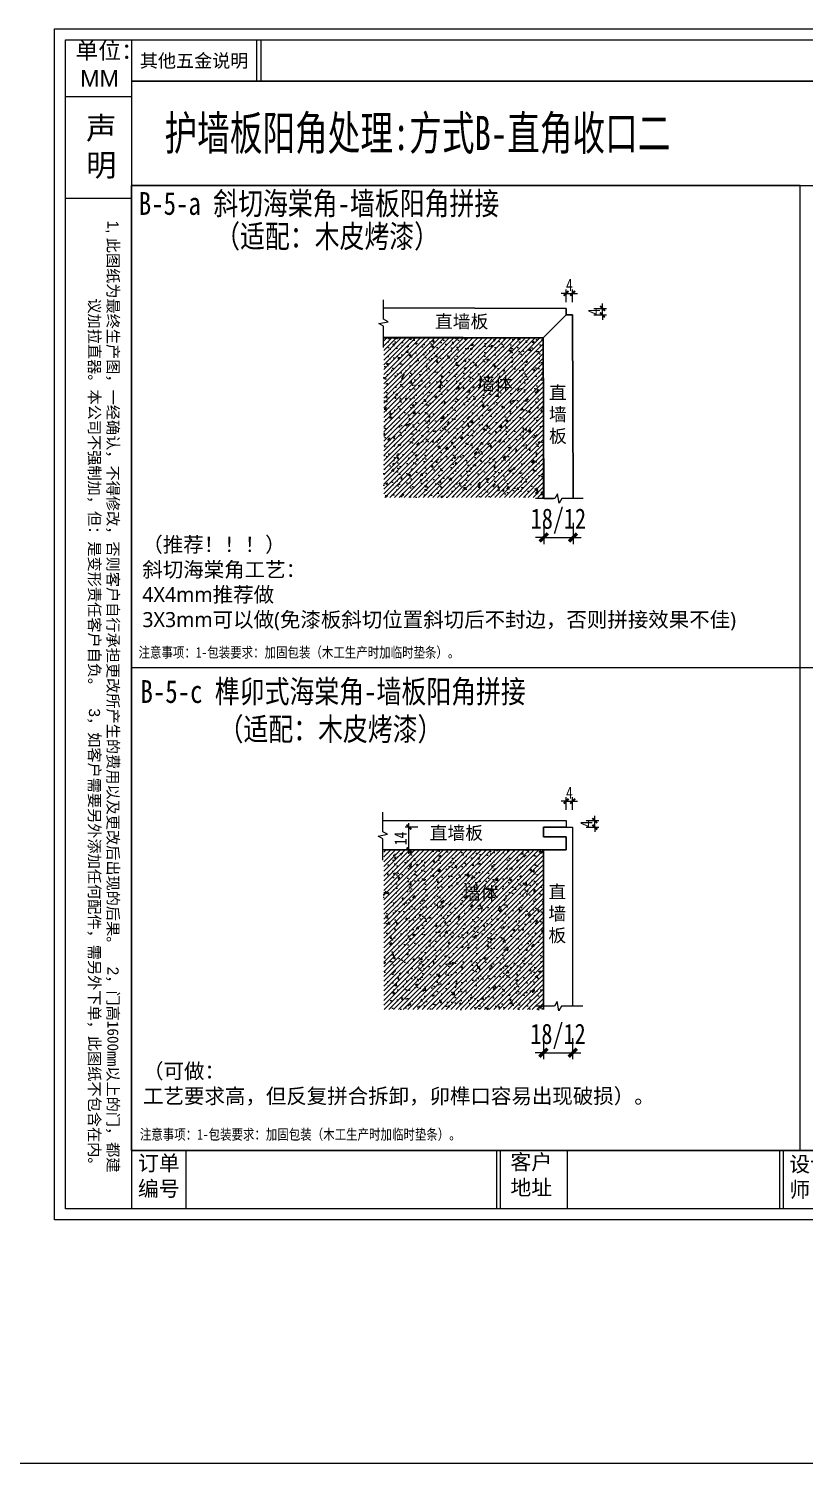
# Model space of a CAD drawing. Header units: millimetres. Extents: x 4862 to 20554, y 7569 to 11262.
# Drawn here: x 10076 to 10553, y 7569 to 8450 of the extents above; entities that cross this region are included whole.
import ezdxf

# ---------------------------------------------------------------- set-up
doc = ezdxf.new("R2010")
doc.units = ezdxf.units.MM
doc.layers.add('.', color=7, linetype='Continuous')
doc.layers.add('0 @ 1', color=7, linetype='Continuous')
doc.styles.get("Standard").update_dxf_attribs({"font": 'arial.ttf'})
doc.styles.add('宋体', font='SimSun.ttf')
doc.styles.add('家具尺寸文字', font='SimSun.ttf', dxfattribs={"width": 0.8})
doc.styles.add('黑石雅黑', font='Microsoft YaHei.ttf')
doc.dimstyles.new('副本 (2) 固装比例3', dxfattribs={"dimscale": 3, "dimtxt": 2.5, "dimasz": 1, "dimexe": 0.8, "dimexo": 1.2, "dimgap": 0.5, "dimtad": 1, "dimdec": 0, "dimdsep": 46, "dimtxsty": '家具尺寸文字', "dimblk": 'ARCHTICK', "dimcen": 0, "dimdle": 0.8, "dimclrd": 8, "dimclre": 8, "dimclrt": 2, "dimadec": 1, "dimazin": 2, "dimtfac": 1, "dimtdec": 0, "dimtix": 1, "dimtmove": 2, "dimatfit": 2, "dimfxl": 0, "dimtolj": 1, "dimtzin": 0, "dimarcsym": 0})
doc.dimstyles.new('副本 固装比例5', dxfattribs={"dimscale": 5, "dimtxt": 2.5, "dimasz": 1, "dimexe": 0.8, "dimexo": 1.2, "dimgap": 0.5, "dimtad": 1, "dimdec": 0, "dimdsep": 46, "dimtxsty": '家具尺寸文字', "dimblk": 'ARCHTICK', "dimcen": 0, "dimdle": 0.8, "dimclrd": 8, "dimclre": 8, "dimclrt": 2, "dimadec": 1, "dimazin": 2, "dimtfac": 1, "dimtdec": 0, "dimtix": 1, "dimtmove": 2, "dimatfit": 2, "dimfxl": 0, "dimtolj": 1, "dimtzin": 0, "dimarcsym": 0})
pattern_1 = [(45, (-85207.6193, 79105.2613), (-2.24506403, 2.24506403), [])]

# ---------------------------------------------------------------- blocks, each defined once
blk = doc.blocks.new('A$C398a0407')
for p, q in [((443.2, 6784), (443.2, 64)), ((1163.2, 6546.9), (1163.2, 6784)), ((1189.6, 6546.9), (1189.6, 6784)), ((443.2, 6546.9), (8134, 6546.9)), ((443.2, 399), (9568, 399)), ((756.5, 399), (756.5, 64)), ((2542.3, 399), (2542.3, 64)), ((2562.3, 399), (2562.3, 64)), ((2948.7, 399), (2948.7, 64)), ((4169.9, 399), (4169.9, 64)), ((4189.9, 399), (4189.9, 64))]:
    blk.add_line(p, q)
at = {"color": 8}
for p, q in [((64, 6457.7), (443.2, 6457.7)), ((64, 5874.2), (443.2, 5874.2))]:
    blk.add_line(p, q, dxfattribs=at)
for points in [[(9632, 0), (0, 0), (0, 6848), (9632, 6848)], [(9568, 64), (64, 64), (64, 6784), (9568, 6784)]]:
    blk.add_lwpolyline(points, close=True)
at = {"color": 8, "insert": (368.9, 272.3), "char_height": 64, "width": 5497.15, "attachment_point": 3, "rotation": 270}
blk.add_mtext('1, {\\fSimSun|b0|i0|c134|p2;此图纸为最终生产图，一经确认，不得修改，否则客户自行承担更改所产生的费用以及更改后出现的后果。  }2{\\fSimSun|b0|i0|c134|p2;，门高1600mm以上的门，都建议加拉直器。本公司不强制加，但：是变形责任客户自负。  }3{\\fSimSun|b0|i0|c134|p2;，如客户需要另外添加任何配件，需另外下单，此图纸不包含在内。}', dxfattribs=at)
at = {"color": 8, "char_height": 88, "attachment_point": 1, "style": '宋体'}
for s, insert in [('订单\\P编号', (479.9, 370.6)), ('客户\\P地址', (2621.8, 377)), ('设计\\P师', (4225.5, 364.6))]:
    blk.add_mtext_dynamic_manual_height_columns(s, width=596.489, gutter_width=12.5, heights=[0], dxfattribs=dict(at, insert=insert))
at = {"layer": '0 @ 1', "color": 8, "attachment_point": 1}
for s, insert, char_height, width in [('\\pi13.703;单位：\\P\\pi40.286;MM', (107.3, 6770.1), 96, 391.163), ('{\\fSimSun|b0|i0|c134|p2;其他五金说明}', (490.9, 6701.9), 76.325, 737.994), ('声明', (182.3, 6340), 127.53, 194.038)]:
    blk.add_mtext(s, dxfattribs=dict(at, insert=insert, char_height=char_height, width=width))
blk = doc.blocks.new('A$Cee8460c4')
at = {"layer": '.'}
h = blk.add_hatch(dxfattribs=at)
h.set_pattern_fill('ANSI31', color=8)
h.set_pattern_definition(pattern_1)
h.paths.add_polyline_path([(0, 150), (150, 150), (150, 0), (0, 0)])
h = blk.add_hatch(dxfattribs=at)
h.set_pattern_fill('AR-CONC', color=8, scale=0.1)
h.set_pattern_definition([(50, (-85207.62, 79105.261), (18.2184669, -1.5939086), [1.905, -20.955]), (355, (-85207.62, 79105.261), (-3.524342, 19.1056845), [1.524, -16.7640584]), (100.451445, (-85206.101, 79105.128), (14.6941247, 17.5117752), [1.619001, -17.8090245]), (46.1842, (-85207.62, 79110.341), (27.107904, -4.204233), [2.8575, -31.4325]), (96.635558, (-85205.36, 79109.99), (23.7404134, 24.7426125), [2.428502, -26.713561]), (351.18415, (-85207.62, 79110.34), (23.7404134, 24.7426125), [2.285997, -25.145973]), (21, (-85205.08, 79109.071), (15.1614391, -10.2265198), [1.905, -20.955]), (326, (-85205.08, 79109.071), (6.1802028, 18.4187966), [1.524, -16.764]), (71.451445, (-85203.816, 79108.219), (21.341642, 8.192277), [1.619001, -17.8089938]), (37.5, (-85207.619, 79105.261), (0.30886033, 8.4555039), [0, -16.5608, 0, -17.018, 0, -16.8275]), (7.5, (-85207.619, 79105.261), (6.68196625, 10.0180575), [0, -9.7028, 0, -16.1798, 0, -6.4135]), (327.5, (-85213.2835, 79105.261), (13.5590595, -0.5728744), [0, -6.35, 0, -19.812, 0, -26.289]), (317.5, (-85215.823, 79105.261), (14.8129181, 2.5426491), [0, -8.255, 0, -13.1572, 0, -18.669])])
h.paths.add_polyline_path([(0, 150), (150, 150), (150, 0), (0, 0)])
h = blk.add_hatch(dxfattribs=at)
h.set_pattern_fill('ANSI31', color=8)
h.set_pattern_definition(pattern_1)
h.paths.add_polyline_path([(0, 150), (150, 150), (150, 0), (0, 0)])
h = blk.add_hatch(dxfattribs=at)
h.set_pattern_fill('AR-CONC', color=8, scale=0.1)
h.set_pattern_definition([(50, (-85207.62, 79105.261), (18.2184669, -1.5939086), [1.905, -20.955]), (355, (-85207.62, 79105.261), (-3.524342, 19.1056845), [1.524, -16.7640584]), (100.451445, (-85206.101, 79105.128), (14.6941247, 17.5117752), [1.619001, -17.8090245]), (46.1842, (-85207.62, 79110.341), (27.107904, -4.204233), [2.8575, -31.4325]), (96.635558, (-85205.36, 79109.99), (23.7404134, 24.7426125), [2.428502, -26.713561]), (351.18415, (-85207.62, 79110.34), (23.7404134, 24.7426125), [2.285997, -25.145973]), (21, (-85205.08, 79109.071), (15.1614391, -10.2265198), [1.905, -20.955]), (326, (-85205.08, 79109.071), (6.1802028, 18.4187966), [1.524, -16.764]), (71.451445, (-85203.816, 79108.219), (21.341642, 8.192277), [1.619001, -17.8089938]), (37.5, (-85207.619, 79105.261), (0.30886033, 8.4555039), [0, -16.5608, 0, -17.018, 0, -16.8275]), (7.5, (-85207.619, 79105.261), (6.68196625, 10.0180575), [0, -9.7028, 0, -16.1798, 0, -6.4135]), (327.5, (-85213.2835, 79105.261), (13.5590595, -0.5728744), [0, -6.35, 0, -19.812, 0, -26.289]), (317.5, (-85215.823, 79105.261), (14.8129181, 2.5426491), [0, -8.255, 0, -13.1572, 0, -18.669])])
h.paths.add_polyline_path([(0, 150), (150, 150), (150, 0), (0, 0)])
at = {"layer": '.', "color": 8}
for p, q in [((0, 150), (150, 150)), ((150, 150), (150, 0))]:
    blk.add_line(p, q, dxfattribs=at)
blk = doc.blocks.new('_ArchTick')
at = {"color": 0, "linetype": 'ByBlock', "const_width": 0.4}
blk.add_lwpolyline([(-0.5, -0.5), (0.5, 0.5)], dxfattribs=at)
blk = doc.blocks.new('*D246')
at = {"color": 8, "lineweight": -2, "transparency": 16777216}
for p, q in [((10392.72, 8146.88), (10392.72, 8133.88)), ((10410.72, 8146.88), (10410.72, 8133.88)), ((10392.72, 8137.88), (10387.72, 8137.88)), ((10392.72, 8137.88), (10410.72, 8137.88)), ((10410.72, 8137.88), (10415.72, 8137.88))]:
    blk.add_line(p, q, dxfattribs=at)
at = {"layer": 'Defpoints', "color": 0, "transparency": 16777216}
for p in [(10392.72, 8161.79), (10410.72, 8161.79), (10410.72, 8137.88)]:
    blk.add_point(p, dxfattribs=at)
at = {"color": 8, "lineweight": -2, "transparency": 16777216, "xscale": 5, "yscale": 5, "zscale": 5}
blk.add_blockref('_ArchTick', (10392.72, 8137.88), dxfattribs=at)
at = {"color": 8, "lineweight": -2, "transparency": 16777216, "xscale": 5, "yscale": 5, "zscale": 5, "rotation": 180}
blk.add_blockref('_ArchTick', (10410.72, 8137.88), dxfattribs=at)
at = {"color": 2, "transparency": 16777216, "insert": (10401.72, 8147.99), "char_height": 12.5, "width": 11.8436, "attachment_point": 5, "style": '家具尺寸文字'}
blk.add_mtext('\\A1;18/12', dxfattribs=at)
blk = doc.blocks.new('*D247')
at = {"color": 8, "lineweight": -2, "transparency": 16777216}
for p, q in [((10428.83, 8278.6), (10428.83, 8281.6)), ((10423.43, 8278.6), (10431.23, 8278.6)), ((10423.43, 8274.58), (10431.23, 8274.58)), ((10428.83, 8274.58), (10428.83, 8278.6)), ((10428.83, 8274.58), (10428.83, 8271.58))]:
    blk.add_line(p, q, dxfattribs=at)
at = {"layer": 'Defpoints', "color": 0, "transparency": 16777216}
for p in [(10410.43, 8278.6), (10410.44, 8274.58), (10428.83, 8278.6)]:
    blk.add_point(p, dxfattribs=at)
at = {"color": 8, "lineweight": -2, "transparency": 16777216, "xscale": 3, "yscale": 3, "zscale": 3}
for p, rotation in [((10428.83, 8278.6), 270), ((10428.83, 8274.58), 90)]:
    blk.add_blockref('_ArchTick', p, dxfattribs=dict(at, rotation=rotation))
at = {"color": 2, "transparency": 16777216, "insert": (10423.58, 8276.59), "char_height": 7.5, "attachment_point": 5, "rotation": 90, "style": '家具尺寸文字'}
blk.add_mtext('\\A1;4', dxfattribs=at)
blk = doc.blocks.new('*D248')
at = {"color": 8, "lineweight": -2, "transparency": 16777216}
for p, q in [((10406.44, 8282.43), (10406.44, 8290.23)), ((10410.46, 8282.43), (10410.46, 8290.23)), ((10406.44, 8287.83), (10403.44, 8287.83)), ((10406.44, 8287.83), (10410.46, 8287.83)), ((10410.46, 8287.83), (10413.46, 8287.83))]:
    blk.add_line(p, q, dxfattribs=at)
at = {"layer": 'Defpoints', "color": 0, "transparency": 16777216}
for p in [(10410.46, 8287.83), (10406.44, 8278.58), (10410.46, 8278.57)]:
    blk.add_point(p, dxfattribs=at)
at = {"color": 8, "lineweight": -2, "transparency": 16777216, "xscale": 3, "yscale": 3, "zscale": 3}
blk.add_blockref('_ArchTick', (10406.44, 8287.83), dxfattribs=at)
at = {"color": 8, "lineweight": -2, "transparency": 16777216, "xscale": 3, "yscale": 3, "zscale": 3, "rotation": 180}
blk.add_blockref('_ArchTick', (10410.46, 8287.83), dxfattribs=at)
at = {"color": 2, "transparency": 16777216, "insert": (10408.45, 8293.08), "char_height": 7.5, "attachment_point": 5, "style": '家具尺寸文字'}
blk.add_mtext('\\A1;4', dxfattribs=at)
blk = doc.blocks.new('*D249')
at = {"color": 8, "lineweight": -2, "transparency": 16777216}
for p, q in [((10406.48, 7975.97), (10403.48, 7975.97)), ((10406.48, 7970.57), (10406.48, 7978.37)), ((10406.48, 7975.97), (10410.48, 7975.97)), ((10410.48, 7970.57), (10410.48, 7978.37)), ((10410.48, 7975.97), (10413.48, 7975.97))]:
    blk.add_line(p, q, dxfattribs=at)
at = {"layer": 'Defpoints', "color": 0, "transparency": 16777216}
for p in [(10410.48, 7975.97), (10406.48, 7964.05), (10410.48, 7960.05)]:
    blk.add_point(p, dxfattribs=at)
at = {"color": 8, "lineweight": -2, "transparency": 16777216, "xscale": 3, "yscale": 3, "zscale": 3}
blk.add_blockref('_ArchTick', (10406.48, 7975.97), dxfattribs=at)
at = {"color": 8, "lineweight": -2, "transparency": 16777216, "xscale": 3, "yscale": 3, "zscale": 3, "rotation": 180}
blk.add_blockref('_ArchTick', (10410.48, 7975.97), dxfattribs=at)
at = {"color": 2, "transparency": 16777216, "insert": (10408.48, 7981.22), "char_height": 7.5, "attachment_point": 5, "style": '家具尺寸文字'}
blk.add_mtext('\\A1;4', dxfattribs=at)
blk = doc.blocks.new('*D272')
at = {"color": 8, "lineweight": -2, "transparency": 16777216}
for p, q in [((10315.36, 7960.05), (10307.56, 7960.05)), ((10309.96, 7943.65), (10309.96, 7962.45)), ((10304.56, 7946.05), (10312.36, 7946.05))]:
    blk.add_line(p, q, dxfattribs=at)
at = {"layer": 'Defpoints', "color": 0, "transparency": 16777216}
for p in [(10309.96, 7960.05), (10406.48, 7960.05), (10293.89, 7946.05)]:
    blk.add_point(p, dxfattribs=at)
at = {"color": 8, "lineweight": -2, "transparency": 16777216, "xscale": 3, "yscale": 3, "zscale": 3}
for p, rotation in [((10309.96, 7960.05), 90), ((10309.96, 7946.05), 270)]:
    blk.add_blockref('_ArchTick', p, dxfattribs=dict(at, rotation=rotation))
at = {"color": 2, "transparency": 16777216, "insert": (10304.71, 7953.05), "char_height": 7.5, "attachment_point": 5, "rotation": 90, "style": '家具尺寸文字'}
blk.add_mtext('\\A1;14', dxfattribs=at)
blk = doc.blocks.new('*D250')
at = {"color": 8, "lineweight": -2, "transparency": 16777216}
for p, q in [((10392.48, 7830.47), (10392.48, 7817.47)), ((10410.48, 7830.47), (10410.48, 7817.47)), ((10392.48, 7821.47), (10387.48, 7821.47)), ((10392.48, 7821.47), (10410.48, 7821.47)), ((10410.48, 7821.47), (10415.48, 7821.47))]:
    blk.add_line(p, q, dxfattribs=at)
at = {"layer": 'Defpoints', "color": 0, "transparency": 16777216}
for p in [(10392.48, 7861.79), (10410.48, 7861.79), (10410.48, 7821.47)]:
    blk.add_point(p, dxfattribs=at)
at = {"color": 8, "lineweight": -2, "transparency": 16777216, "xscale": 5, "yscale": 5, "zscale": 5}
blk.add_blockref('_ArchTick', (10392.48, 7821.47), dxfattribs=at)
at = {"color": 8, "lineweight": -2, "transparency": 16777216, "xscale": 5, "yscale": 5, "zscale": 5, "rotation": 180}
blk.add_blockref('_ArchTick', (10410.48, 7821.47), dxfattribs=at)
at = {"color": 2, "transparency": 16777216, "insert": (10401.48, 7831.58), "char_height": 12.5, "width": 11.8436, "attachment_point": 5, "style": '家具尺寸文字'}
blk.add_mtext('\\A1;18/12', dxfattribs=at)
blk = doc.blocks.new('*U115')
at = {"color": 0}
blk.add_lwpolyline([(0, -9.17), (0, -1.28), (-1.7, -0.34), (1.7, 0.34), (0, 1.28), (0, 8.46)], dxfattribs=at)
blk = doc.blocks.new('*D254')
at = {"color": 8, "lineweight": -2, "transparency": 16777216}
for p, q in [((10424.1, 7964.05), (10424.1, 7967.05)), ((10418.7, 7964.05), (10426.5, 7964.05)), ((10418.7, 7960.05), (10426.5, 7960.05)), ((10424.1, 7960.05), (10424.1, 7964.05)), ((10424.1, 7960.05), (10424.1, 7957.05))]:
    blk.add_line(p, q, dxfattribs=at)
at = {"layer": 'Defpoints', "color": 0, "transparency": 16777216}
for p in [(10406.48, 7964.05), (10410.48, 7960.05), (10424.1, 7964.05)]:
    blk.add_point(p, dxfattribs=at)
at = {"color": 8, "lineweight": -2, "transparency": 16777216, "xscale": 3, "yscale": 3, "zscale": 3}
for p, rotation in [((10424.1, 7964.05), 270), ((10424.1, 7960.05), 90)]:
    blk.add_blockref('_ArchTick', p, dxfattribs=dict(at, rotation=rotation))
at = {"color": 2, "transparency": 16777216, "insert": (10418.85, 7962.05), "char_height": 7.5, "attachment_point": 5, "rotation": 90, "style": '家具尺寸文字'}
blk.add_mtext('\\A1;4', dxfattribs=at)
blk = doc.blocks.new('A$Caecb7373')
at = {"color": 1}
blk.add_lwpolyline([(0, 821.76), (1155.84, 821.76), (1155.84, 0), (0, 0)], close=True, dxfattribs=at)

msp = doc.modelspace()

# ---------------------------------------------------------------- linework, layer by layer
at = {"lineweight": 30}
for p, q in [((10406.439, 8278.579), (10294.338, 8278.859)), ((10392.439, 8260.579), (10406.439, 8274.579)), ((10406.439, 8274.579), (10406.439, 8278.579)), ((10410.439, 8274.579), (10406.439, 8274.579)), ((10410.719, 8161.793), (10410.439, 8274.579)), ((10294.338, 8260.859), (10392.439, 8260.579)), ((10392.719, 8161.793), (10392.439, 8260.579))]:
    msp.add_line(p, q, dxfattribs=at)
msp.add_line((4862.317, 7569.359), (20477.138, 7569.359))
for points in [[(10139.515, 8354.146), (10961.068, 8354.146), (10961.068, 8418.191), (10139.515, 8418.191)], [(10961.068, 8057.799), (10139.515, 8057.799), (10139.515, 8354.146), (10961.068, 8354.146)], [(10139.515, 8354.146), (10961.068, 8354.146), (10961.068, 7761.451), (10139.515, 7761.451)], [(10550.292, 8354.146), (10139.515, 8354.146), (10139.515, 7761.451), (10550.292, 7761.451)]]:
    msp.add_lwpolyline(points, close=True)
for points in [[(10392.719, 8161.793), (10392.719, 8161.793), (10392.719, 8161.747), (10398.719, 8161.762)], [(10410.719, 8161.793), (10410.719, 8161.839), (10410.719, 8161.839)], [(10293.886, 7964.05), (10406.478, 7964.05), (10406.478, 7960.05), (10392.478, 7960.05), (10392.478, 7954.05), (10406.478, 7954.05), (10406.478, 7946.05), (10293.886, 7946.05)], [(10392.478, 7850.059), (10392.478, 7946.05), (10406.478, 7946.05), (10406.478, 7954.05), (10392.478, 7954.05), (10392.478, 7960.05), (10410.478, 7960.05), (10410.478, 7850.059)]]:
    msp.add_lwpolyline(points)

# ---------------------------------------------------------------- block references
for name, p, xscale, yscale, zscale in [('A$C398a0407', (10092.169, 7718.828), 0.1068232839997459, 0.1068232839997459, 0.1068232839997459), ('A$Cee8460c4', (10294.407, 8162.547), 0.6535496733547419, 0.6535496733547419, 0.6535496733547419), ('A$Cee8460c4', (10294.446, 7848.017), 0.6535496733547419, 0.6535496733547419, 0.6535496733547419)]:
    msp.add_blockref(name, p, dxfattribs=dict(xscale=xscale, yscale=yscale, zscale=zscale))
at = {"color": 1}
for name, p, xscale, yscale, zscale in [('A$Caecb7373', (10092.169, 7718.828), 0.8901940333312022, 0.8901940333312022, 0.8901940333312022), ('*U115', (10294.338, 8269.834), 1.664, 1.664, 1.664), ('*U115', (10293.886, 7955.05), 1.664, 1.664, 1.664)]:
    msp.add_blockref(name, p, dxfattribs=dict(at, xscale=xscale, yscale=yscale, zscale=zscale))
at = {"color": 1, "xscale": 1.664, "yscale": 1.664, "zscale": 1.664, "rotation": 90}
for p in [(10401.719, 8161.816), (10401.478, 7850.059)]:
    msp.add_blockref('*U115', p, dxfattribs=at)

# ---------------------------------------------------------------- texts
at = {"color": 50, "style": '家具尺寸文字', "width": 0.8}
for s, p in [('B-5-a 斜切海棠角-墙板阳角拼接 ', (10144.001, 8336.039)), ('B-5-c 榫卯式海棠角-墙板阳角拼接  ', (10145.019, 8036.295))]:
    msp.add_text(s, height=14, dxfattribs=at).set_placement(p)
at = {"style": '黑石雅黑'}
for p in [(10325.936, 8266.516), (10322.661, 7952.475)]:
    msp.add_text('直墙板 ', height=8, dxfattribs=at).set_placement(p)
at = {"color": 3, "style": '黑石雅黑'}
for p in [(10351.779, 8228.335), (10343.033, 7915.347)]:
    msp.add_text('墙体', height=8, dxfattribs=at).set_placement(p)
at = {"color": 1, "insert": (10159.772, 8396.786), "char_height": 21, "width": 414.77367, "attachment_point": 1, "style": '家具尺寸文字'}
msp.add_mtext('{\\W0.7;\\C4;护墙板阳角处理:方式B-直角收口二}', dxfattribs=at)
at = {"color": 50, "char_height": 14, "width": 274.70112, "attachment_point": 1, "style": '家具尺寸文字'}
for insert in [(10190.905, 8329.864), (10192.998, 8027.203)]:
    msp.add_mtext('（适配：木皮烤漆）', dxfattribs=dict(at, insert=insert))
at = {"char_height": 8, "width": 10.5634, "attachment_point": 1, "style": '黑石雅黑'}
for insert in [(10395.935, 8230.85), (10395.581, 7924.269)]:
    msp.add_mtext('直墙板', dxfattribs=dict(at, insert=insert))
at = {"color": 4, "char_height": 9.216, "attachment_point": 1, "style": '黑石雅黑'}
for s, insert, width in [('（推荐！！！）\\P斜切海棠角工艺：\\P4X4mm推荐做\\P3X3mm可以做(免漆板斜切位置斜切后不封边，否则拼接效果不佳)\\P                         ', (10146.154, 8138.172), 448.72789), ('（可做：\\P{\\fSimHei|b0|i0|c134|p49;工艺要求高，但反复拼合拆卸，卯榫口容易出现破损}）。', (10146.608, 7814.863), 326.58966)]:
    msp.add_mtext(s, dxfattribs=dict(at, insert=insert, width=width))
at = {"color": 6, "char_height": 6.4512, "width": 294.18553, "attachment_point": 1, "style": '家具尺寸文字'}
for insert in [(10143.832, 8070.583), (10144.638, 7774.559)]:
    msp.add_mtext('注意事项：1-包装要求：加固包装（木工生产时加临时垫条）。', dxfattribs=dict(at, insert=insert))

# ---------------------------------------------------------------- dimensions: what is measured, and where the dimension line sits
for base, p1, p2, picture, middle in [((10410.458, 8287.828), (10406.439, 8278.579), (10410.458, 8278.569), '*D248', (10408.448, 8293.078)), ((10410.478, 7975.972), (10406.478, 7964.05), (10410.478, 7960.05), '*D249', (10408.478, 7981.222))]:
    dim = msp.add_linear_dim(base=base, p1=p1, p2=p2, dimstyle='副本 (2) 固装比例3')
    dim.commit()
    dim.dimension.update_dxf_attribs({"geometry": picture, "text_midpoint": middle})
for base, p1, p2, picture, middle in [((10428.827, 8278.598), (10410.439, 8274.579), (10410.429, 8278.598), '*D247', (10423.577, 8276.588)), ((10424.102, 7964.05), (10410.478, 7960.05), (10406.478, 7964.05), '*D254', (10418.852, 7962.05)), ((10309.956, 7960.05), (10293.886, 7946.05), (10406.478, 7960.05), '*D272', (10304.706, 7953.05))]:
    dim = msp.add_linear_dim(base=base, p1=p1, p2=p2, angle=90, dimstyle='副本 (2) 固装比例3')
    dim.commit()
    dim.dimension.update_dxf_attribs({"geometry": picture, "text_midpoint": middle})
for base, p1, p2, picture, middle in [((10410.719, 8137.876), (10392.719, 8161.793), (10410.719, 8161.793), '*D246', (10401.719, 8147.988)), ((10410.478, 7821.466), (10392.478, 7861.793), (10410.478, 7861.793), '*D250', (10401.478, 7831.578))]:
    dim = msp.add_linear_dim(base=base, p1=p1, p2=p2, text='18/12', dimstyle='副本 固装比例5')
    dim.commit()
    dim.dimension.update_dxf_attribs({"geometry": picture, "text_midpoint": middle})

doc.saveas('drawing.dxf')
